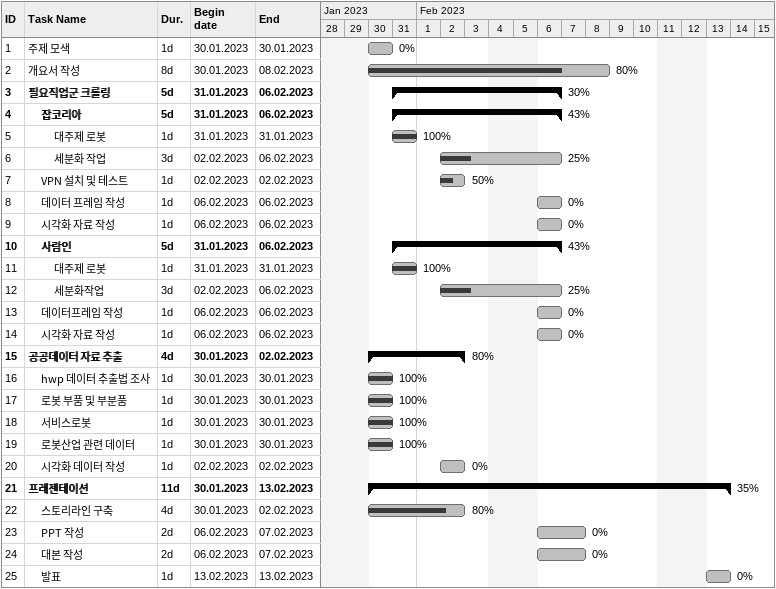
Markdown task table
| ID | Level | Task | Duration | Start | Finish | % complete |
|---|---|---|---|---|---|---|
| 1 | 1 | 주제 모색 | 1d | 2023-01-30 | 2023-01-30 | 0 |
| 2 | 1 | 개요서 작성 | 8d | 2023-01-30 | 2023-02-08 | 80 |
| 3 | 1 | **필요직업군 크롤링** | 5d | 2023-01-31 | 2023-02-06 | 30 |
| 4 | 2 | **잡코리아** | 5d | 2023-01-31 | 2023-02-06 | 43 |
| 5 | 3 | 대주제 로봇 | 1d | 2023-01-31 | 2023-01-31 | 100 |
| 6 | 3 | 세분화 작업 | 3d | 2023-02-02 | 2023-02-06 | 25 |
| 7 | 2 | VPN 설치 및 테스트 | 1d | 2023-02-02 | 2023-02-02 | 50 |
| 8 | 2 | 데이터 프레임 작성 | 1d | 2023-02-06 | 2023-02-06 | 0 |
| 9 | 2 | 시각화 자료 작성 | 1d | 2023-02-06 | 2023-02-06 | 0 |
| 10 | 2 | **사람인** | 5d | 2023-01-31 | 2023-02-06 | 43 |
| 11 | 3 | 대주제 로봇 | 1d | 2023-01-31 | 2023-01-31 | 100 |
| 12 | 3 | 세분화작업 | 3d | 2023-02-02 | 2023-02-06 | 25 |
| 13 | 2 | 데이터프레임 작성 | 1d | 2023-02-06 | 2023-02-06 | 0 |
| 14 | 2 | 시각화 자료 작성 | 1d | 2023-02-06 | 2023-02-06 | 0 |
| 15 | 1 | **공공데이터 자료 추출** | 4d | 2023-01-30 | 2023-02-02 | 80 |
| 16 | 2 | hwp 데이터 추출법 조사 | 1d | 2023-01-30 | 2023-01-30 | 100 |
| 17 | 2 | 로봇 부품 및 부분품 | 1d | 2023-01-30 | 2023-01-30 | 100 |
| 18 | 2 | 서비스로봇 | 1d | 2023-01-30 | 2023-01-30 | 100 |
| 19 | 2 | 로봇산업 관련 데이터 | 1d | 2023-01-30 | 2023-01-30 | 100 |
| 20 | 2 | 시각화 데이터 작성 | 1d | 2023-02-02 | 2023-02-02 | 0 |
| 21 | 1 | **프레젠테이션** | 11d | 2023-01-30 | 2023-02-13 | 35 |
| 22 | 2 | 스토리라인 구축 | 4d | 2023-01-30 | 2023-02-02 | 80 |
| 23 | 2 | PPT 작성 | 2d | 2023-02-06 | 2023-02-07 | 0 |
| 24 | 2 | 대본 작성 | 2d | 2023-02-06 | 2023-02-07 | 0 |
| 25 | 2 | 발표 | 1d | 2023-02-13 | 2023-02-13 | 0 |
